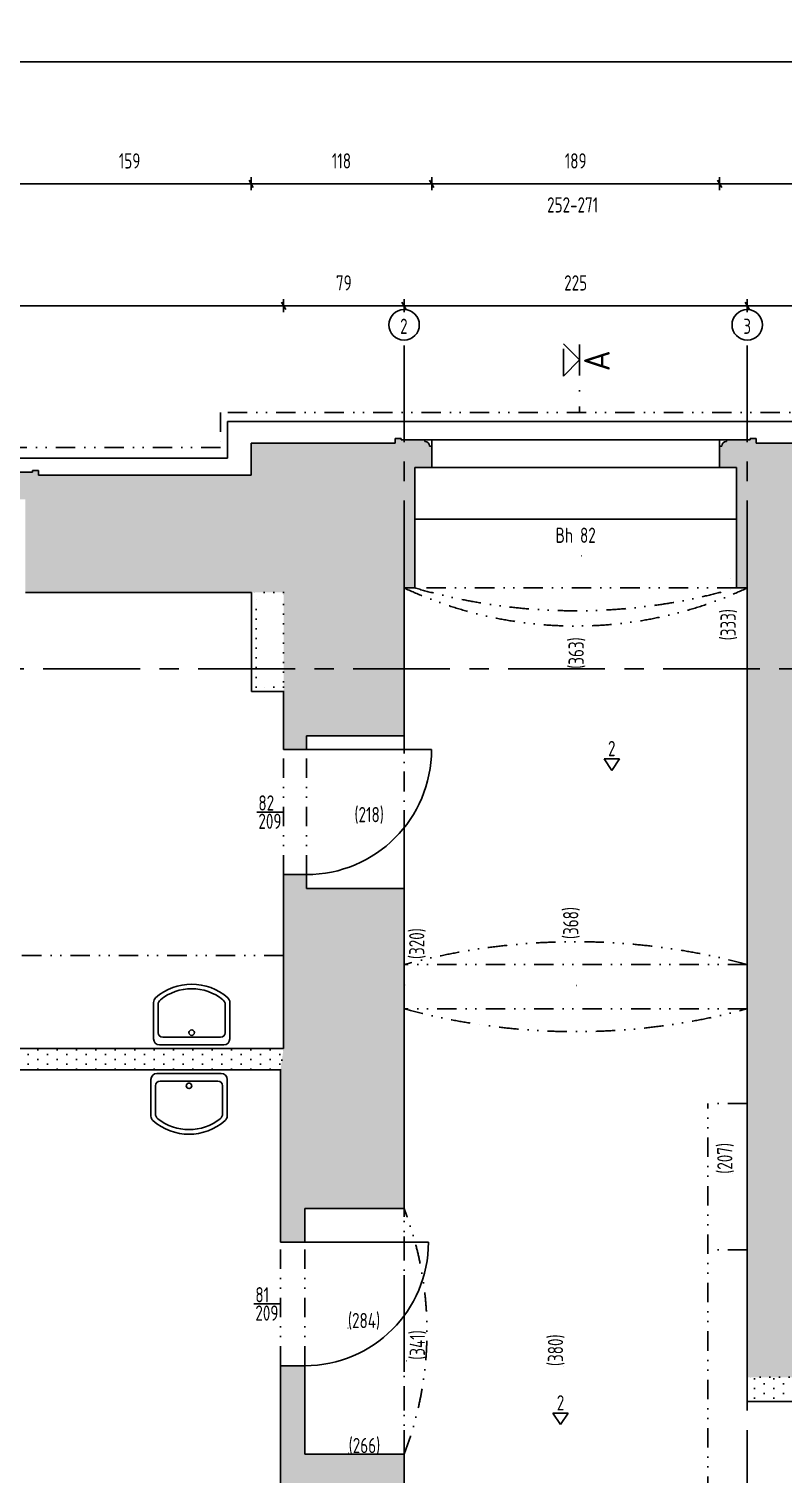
# Model space of a CAD drawing. Header units: centimetres. Extents: x -147 to 196535, y -264 to 83836.
# Drawn here: x 28893 to 38782, y 40913 to 59866 of the extents above; entities that cross this region are included whole.
import ezdxf
from ezdxf.enums import TextEntityAlignment as Align

# ---------------------------------------------------------------- set-up
doc = ezdxf.new("R2010")
doc.units = ezdxf.units.CM
doc.header["$LTSCALE"] = 20
doc.header["$PDMODE"] = 2
for name, pattern in [('GETRENNT', [31.75, 12.7, -6.35, 0, -6.35, 0, -6.35]), ('MITTE', [50.8, 31.75, -6.35, 6.35, -6.35]), ('PUNKT', [6.35, 0, -6.35]), ('STRICHPUNKTX2', [50.8, 25.4, -12.7, 0, -12.7])]:
    doc.linetypes.add(name, pattern=pattern)
for name, color, linetype in [('Bemassung', 134, 'Continuous'), ('VBW.Abgelotet', 6, 'GETRENNT'), ('VBW.AbgelotetUmgeklappt', 252, 'GETRENNT'), ('VBW.Achsen', 244, 'MITTE'), ('VBW.Ansicht', 3, 'Continuous'), ('VBW.HoeheAbsolut', 142, 'Continuous'), ('VBW.HoeheRelativ', 2, 'Continuous'), ('VBW.Sanitaer', 4, 'Continuous'), ('VBW.Schnitt', 7, 'Continuous'), ('VBW.SchnittTrockenbau', 42, 'Continuous'), ('VBW.Schraffur', 9, 'Continuous'), ('VBW.Text', 84, 'Continuous'), ('VBW.Tuer', 4, 'Continuous'), ('VBW.Verlauf', 2, 'PUNKT'), ('VBW.Vertikalschnittlinie', 12, 'STRICHPUNKTX2')]:
    doc.layers.add(name, color=color, linetype=linetype)
doc.styles.add('VBWText', font='isocp.shx', dxfattribs={"width": 0.8})
doc.dimstyles.new('M50BR', dxfattribs={"dimtxt": 10, "dimasz": 0.5, "dimexe": 2, "dimexo": 0, "dimgap": 10, "dimtad": 4, "dimdec": 0, "dimdsep": 46, "dimtxsty": 'VBWText', "dimblk": 'BemVBW', "dimcen": 2, "dimse1": 1, "dimse2": 1, "dimclrd": 134, "dimclre": 40, "dimclrt": 134, "dimadec": 0, "dimazin": 0, "dimtfac": 1.428571, "dimtdec": 0, "dimtix": 1, "dimtmove": 2, "dimatfit": 3, "dimldrblk": 'NONE', "dimfxl": 1, "dimtvp": 1.428571, "dimtolj": 1, "dimarcsym": 0})
pattern_1 = [(90, (-7744151.96, 15768824.58), (-126.9999996, 63.4999998), [0, -126.9999996])]

# ---------------------------------------------------------------- blocks, each defined once
blk = doc.blocks.new('Waschbecken')
for p, q in [((-25, 7.99), (-25, -15.91)), ((-22, 6.59), (-22, -11.91)), ((22, -11.91), (22, 6.59)), ((25, -15.91), (25, 7.99)), ((-19, -14.91), (19, -14.91)), ((-21, -19.91), (21, -19.91))]:
    blk.add_line(p, q)
blk.add_circle((0, -11.86), 1.81)
for centre, radius, start, end in [((0, -15.91), 35.82, 48.69723, 131.30277), ((-21, 7.99), 4, 131.30277, 180), ((-18, 6.59), 4, 128.65616, 180), ((0, -15.91), 32.82, 51.34384, 128.65616), ((18, 6.59), 4, 0, 51.34384), ((21, 7.99), 4, 0, 48.69723), ((-21, -15.91), 4, 180, 270), ((-19, -11.91), 3, 180, 270), ((19, -11.91), 3, 270, 0), ((21, -15.91), 4, 270, 0)]:
    blk.add_arc(centre, radius, start, end)
blk = doc.blocks.new('HoeKote')
for p, q in [((-1.01, 1.5), (1.01, 1.5)), ((-1.01, 1.5), (0, 0)), ((1.01, 1.5), (0, 0))]:
    blk.add_line(p, q)
at = {"style": 'VBWText', "width": 0.8}
blk.add_attdef('HOEHE', text='', height=2, rotation=0.1, dxfattribs=at).set_placement((0, 2.86), align=Align.MIDDLE)
blk = doc.blocks.new('BemVBW')
at = {"layer": 'Bemassung'}
for p, q in [((2.8, -4.9), (-2.8, 4.9)), ((-1.1, 0), (1.1, 0))]:
    blk.add_line(p, q, dxfattribs=at)
at = {"layer": 'Bemassung', "color": 4}
blk.add_line((0, 8.5), (0, -8.5), dxfattribs=at)
blk = doc.blocks.new('*D240')
at = {"layer": 'Bemassung', "color": 134, "lineweight": -2, "transparency": 16777216}
blk.add_line((22365, 56235), (32222, 56235), dxfattribs=at)
at = {"layer": 'Defpoints', "color": 0, "transparency": 16777216}
for p in [(32232, 56235), (22355, 52475), (32232, 52475)]:
    blk.add_point(p, dxfattribs=at)
at = {"layer": 'Bemassung', "color": 134, "lineweight": -2, "transparency": 16777216, "xscale": 9.999999971459891, "yscale": 9.999999971459891, "zscale": 9.999999971459891, "rotation": 180}
blk.add_blockref('BemVBW', (22355, 56235), dxfattribs=at)
at = {"layer": 'Bemassung', "color": 134, "lineweight": -2, "transparency": 16777216, "xscale": 9.999999971459891, "yscale": 9.999999971459891, "zscale": 9.999999971459891}
blk.add_blockref('BemVBW', (32232, 56235), dxfattribs=at)
at = {"layer": 'Bemassung', "color": 134, "transparency": 16777216, "insert": (27294, 56535), "char_height": 200, "attachment_point": 5, "style": 'VBWText'}
blk.add_mtext('\\A1;494', dxfattribs=at)
blk = doc.blocks.new('_None')
blk = doc.blocks.new('*D241')
at = {"layer": 'Bemassung', "color": 134, "lineweight": -2, "transparency": 16777216}
blk.add_line((32242, 56235), (33802, 56235), dxfattribs=at)
at = {"layer": 'Defpoints', "color": 0, "transparency": 16777216}
for p in [(33812, 56235), (33812, 52535), (32232, 52475)]:
    blk.add_point(p, dxfattribs=at)
at = {"layer": 'Bemassung', "color": 134, "lineweight": -2, "transparency": 16777216, "xscale": 9.999999971459891, "yscale": 9.999999971459891, "zscale": 9.999999971459891, "rotation": 180}
blk.add_blockref('BemVBW', (32232, 56235), dxfattribs=at)
at = {"layer": 'Bemassung', "color": 134, "lineweight": -2, "transparency": 16777216, "xscale": 9.999999971459891, "yscale": 9.999999971459891, "zscale": 9.999999971459891}
blk.add_blockref('BemVBW', (33812, 56235), dxfattribs=at)
at = {"layer": 'Bemassung', "color": 134, "transparency": 16777216, "insert": (33022, 56535), "char_height": 200, "attachment_point": 5, "style": 'VBWText'}
blk.add_mtext('\\A1;79', dxfattribs=at)
blk = doc.blocks.new('*D242')
at = {"layer": 'Bemassung', "color": 134, "lineweight": -2, "transparency": 16777216}
blk.add_line((33822, 56235), (38302, 56235), dxfattribs=at)
at = {"layer": 'Defpoints', "color": 0, "transparency": 16777216}
for p in [(38312, 56235), (33812, 52535), (38312, 52535)]:
    blk.add_point(p, dxfattribs=at)
at = {"layer": 'Bemassung', "color": 134, "lineweight": -2, "transparency": 16777216, "xscale": 9.999999971459891, "yscale": 9.999999971459891, "zscale": 9.999999971459891, "rotation": 180}
blk.add_blockref('BemVBW', (33812, 56235), dxfattribs=at)
at = {"layer": 'Bemassung', "color": 134, "lineweight": -2, "transparency": 16777216, "xscale": 9.999999971459891, "yscale": 9.999999971459891, "zscale": 9.999999971459891}
blk.add_blockref('BemVBW', (38312, 56235), dxfattribs=at)
at = {"layer": 'Bemassung', "color": 134, "transparency": 16777216, "insert": (36062, 56535), "char_height": 200, "attachment_point": 5, "style": 'VBWText'}
blk.add_mtext('\\A1;225', dxfattribs=at)
blk = doc.blocks.new('*D243')
at = {"layer": 'Bemassung', "color": 134, "lineweight": -2, "transparency": 16777216}
blk.add_line((38322, 56235), (39870, 56235), dxfattribs=at)
at = {"layer": 'Defpoints', "color": 0, "transparency": 16777216}
for p in [(39880, 56235), (38312, 52535), (39880, 52535)]:
    blk.add_point(p, dxfattribs=at)
at = {"layer": 'Bemassung', "color": 134, "lineweight": -2, "transparency": 16777216, "xscale": 9.999999971459891, "yscale": 9.999999971459891, "zscale": 9.999999971459891, "rotation": 180}
blk.add_blockref('BemVBW', (38312, 56235), dxfattribs=at)
at = {"layer": 'Bemassung', "color": 134, "lineweight": -2, "transparency": 16777216, "xscale": 9.999999971459891, "yscale": 9.999999971459891, "zscale": 9.999999971459891}
blk.add_blockref('BemVBW', (39880, 56235), dxfattribs=at)
at = {"layer": 'Bemassung', "color": 134, "transparency": 16777216, "insert": (39096, 56535), "char_height": 200, "attachment_point": 5, "style": 'VBWText'}
blk.add_mtext('\\A1;78', dxfattribs=at)
blk = doc.blocks.new('*D267')
at = {"layer": 'Bemassung', "color": 134, "lineweight": -2, "transparency": 16777216}
blk.add_line((28629, 57835), (31797, 57835), dxfattribs=at)
at = {"layer": 'Defpoints', "color": 0, "transparency": 16777216}
for p in [(31807, 57835), (31807, 54435), (28619, 53975)]:
    blk.add_point(p, dxfattribs=at)
at = {"layer": 'Bemassung', "color": 134, "lineweight": -2, "transparency": 16777216, "xscale": 9.999999971459891, "yscale": 9.999999971459891, "zscale": 9.999999971459891, "rotation": 180}
blk.add_blockref('BemVBW', (28619, 57835), dxfattribs=at)
at = {"layer": 'Bemassung', "color": 134, "lineweight": -2, "transparency": 16777216, "xscale": 9.999999971459891, "yscale": 9.999999971459891, "zscale": 9.999999971459891}
blk.add_blockref('BemVBW', (31807, 57835), dxfattribs=at)
at = {"layer": 'Bemassung', "color": 134, "transparency": 16777216, "insert": (30213, 58135), "char_height": 200, "attachment_point": 5, "style": 'VBWText'}
blk.add_mtext('\\A1;159', dxfattribs=at)
blk = doc.blocks.new('*D268')
at = {"layer": 'Bemassung', "color": 134, "lineweight": -2, "transparency": 16777216}
blk.add_line((31817, 57835), (34165, 57835), dxfattribs=at)
at = {"layer": 'Defpoints', "color": 0, "transparency": 16777216}
for p in [(34175, 57835), (31807, 54435), (34175, 54475)]:
    blk.add_point(p, dxfattribs=at)
at = {"layer": 'Bemassung', "color": 134, "lineweight": -2, "transparency": 16777216, "xscale": 9.999999971459891, "yscale": 9.999999971459891, "zscale": 9.999999971459891, "rotation": 180}
blk.add_blockref('BemVBW', (31807, 57835), dxfattribs=at)
at = {"layer": 'Bemassung', "color": 134, "lineweight": -2, "transparency": 16777216, "xscale": 9.999999971459891, "yscale": 9.999999971459891, "zscale": 9.999999971459891}
blk.add_blockref('BemVBW', (34175, 57835), dxfattribs=at)
at = {"layer": 'Bemassung', "color": 134, "transparency": 16777216, "insert": (32991, 58135), "char_height": 200, "attachment_point": 5, "style": 'VBWText'}
blk.add_mtext('\\A1;118', dxfattribs=at)
blk = doc.blocks.new('*D269')
at = {"layer": 'Bemassung', "color": 134, "lineweight": -2, "transparency": 16777216}
blk.add_line((34185, 57835), (37939, 57835), dxfattribs=at)
at = {"layer": 'Defpoints', "color": 0, "transparency": 16777216}
for p in [(37949, 57835), (34175, 54475), (37949, 54475)]:
    blk.add_point(p, dxfattribs=at)
at = {"layer": 'Bemassung', "color": 134, "lineweight": -2, "transparency": 16777216, "xscale": 9.999999971459891, "yscale": 9.999999971459891, "zscale": 9.999999971459891, "rotation": 180}
blk.add_blockref('BemVBW', (34175, 57835), dxfattribs=at)
at = {"layer": 'Bemassung', "color": 134, "lineweight": -2, "transparency": 16777216, "xscale": 9.999999971459891, "yscale": 9.999999971459891, "zscale": 9.999999971459891}
blk.add_blockref('BemVBW', (37949, 57835), dxfattribs=at)
at = {"layer": 'Bemassung', "color": 134, "transparency": 16777216, "insert": (36062, 58135), "char_height": 200, "attachment_point": 5, "style": 'VBWText'}
blk.add_mtext('\\A1;189', dxfattribs=at)
blk = doc.blocks.new('*D270')
at = {"layer": 'Bemassung', "color": 134, "lineweight": -2, "transparency": 16777216}
blk.add_line((37959, 57835), (40237, 57835), dxfattribs=at)
at = {"layer": 'Defpoints', "color": 0, "transparency": 16777216}
for p in [(40247, 57835), (37949, 54475), (40247, 54435)]:
    blk.add_point(p, dxfattribs=at)
at = {"layer": 'Bemassung', "color": 134, "lineweight": -2, "transparency": 16777216, "xscale": 9.999999971459891, "yscale": 9.999999971459891, "zscale": 9.999999971459891, "rotation": 180}
blk.add_blockref('BemVBW', (37949, 57835), dxfattribs=at)
at = {"layer": 'Bemassung', "color": 134, "lineweight": -2, "transparency": 16777216, "xscale": 9.999999971459891, "yscale": 9.999999971459891, "zscale": 9.999999971459891}
blk.add_blockref('BemVBW', (40247, 57835), dxfattribs=at)
at = {"layer": 'Bemassung', "color": 134, "transparency": 16777216, "insert": (39098, 58135), "char_height": 200, "attachment_point": 5, "style": 'VBWText'}
blk.add_mtext('\\A1;115', dxfattribs=at)
blk = doc.blocks.new('*D311')
at = {"layer": 'Bemassung', "color": 134, "lineweight": -2, "transparency": 16777216}
blk.add_line((173619, 59435), (20597, 59435), dxfattribs=at)
at = {"layer": 'Defpoints', "color": 0, "transparency": 16777216}
for p in [(20587, 59435), (173629, 54217), (20587, 54135)]:
    blk.add_point(p, dxfattribs=at)
at = {"layer": 'Bemassung', "color": 134, "lineweight": -2, "transparency": 16777216, "xscale": 9.999999971459891, "yscale": 9.999999971459891, "zscale": 9.999999971459891, "rotation": 180}
blk.add_blockref('BemVBW', (20587, 59435), dxfattribs=at)
at = {"layer": 'Bemassung', "color": 134, "lineweight": -2, "transparency": 16777216, "xscale": 9.999999971459891, "yscale": 9.999999971459891, "zscale": 9.999999971459891}
blk.add_blockref('BemVBW', (173629, 59435), dxfattribs=at)
at = {"layer": 'Bemassung', "color": 134, "transparency": 16777216, "insert": (97108, 59735), "char_height": 200, "attachment_point": 5, "style": 'VBWText'}
blk.add_mtext('\\A1;7652', dxfattribs=at)

msp = doc.modelspace()

# ---------------------------------------------------------------- hatches: boundary and pattern name
at = {"layer": 'VBW.Schraffur'}
h = msp.add_hatch(color=256, dxfattribs=at)
h.dxf.hatch_style = 1
h.paths.add_polyline_path([(33952.1, 54114.8), (34175.5, 54114.8), (34175.5, 54394.8), (34145.5, 54394.8, 0.4142136), (34085.5, 54454.8), (34085.5, 54474.8), (33775.5, 54474.8), (33775.5, 54494.8), (33695.5, 54494.8), (33695.5, 54434.8), (31806.7, 54434.8), (31806.7, 54014.8), (29018.9, 54014.8), (29018.9, 54074.8), (28938.9, 54074.8), (28938.9, 54054.8), (28708.9, 54054.8), (28708.9, 54034.8, 0.4142136), (28648.9, 53974.8), (28618.9, 53974.8), (28618.9, 53694.8), (28847.1, 53694.8), (28847.1, 52474.8), (31812.1, 52474.8), (32232.1, 52474.8), (32232.1, 51174.8), (32232.1, 50414.8), (32532.1, 50414.8), (32532.1, 50594.8), (33812.1, 50594.8), (33812.1, 52534.8), (33952.1, 52534.8)])
h = msp.add_hatch(color=256, dxfattribs=at)
h.dxf.hatch_style = 1
h.paths.add_polyline_path([(43259.6, 53694.8), (43467.7, 53694.8), (43467.7, 53974.8), (43437.7, 53974.8, 0.4142136), (43377.7, 54034.8), (43377.7, 54054.8), (43147.7, 54054.8), (43147.7, 54074.8), (43067.7, 54074.8), (43067.7, 54014.8), (40246.7, 54014.8), (40246.7, 54434.8), (38428.8, 54434.8), (38428.8, 54494.8), (38348.8, 54494.8), (38348.8, 54474.8), (38038.8, 54474.8), (38038.8, 54454.8, 0.4142136), (37978.8, 54394.8), (37948.8, 54394.8), (37948.8, 54114.8), (38172.1, 54114.8), (38172.1, 52534.8), (38312.1, 52534.8), (38312.1, 42183.4), (39879.6, 42183.4), (39879.6, 52494.8), (43259.6, 52494.8)])
h = msp.add_hatch(dxfattribs=at)
h.set_pattern_fill('DOTS', color=42, scale=4, angle=-61.71788)
h.set_pattern_definition(pattern_1)
h.paths.add_polyline_path([(32232.1, 51234.8), (31872.1, 51234.8), (31872.1, 52474.8), (31812.1, 52474.8), (31812.1, 51174.8), (32232.1, 51174.8)])
h = msp.add_hatch(color=256, dxfattribs=at)
h.dxf.hatch_style = 1
h.paths.add_polyline_path([(33812.1, 48594.8), (32532.1, 48594.8), (32532.1, 48774.8), (32232.1, 48774.8), (32232.1, 46494.8), (32192.1, 46214.8), (32192.1, 43954.8), (32512.1, 43954.8), (32512.1, 44394.8), (33812.1, 44394.8)])
h = msp.add_hatch(dxfattribs=at)
h.set_pattern_fill('DOTS', color=42, scale=4, angle=-61.71788)
h.set_pattern_definition(pattern_1)
h.paths.add_polyline_path([(32232.1, 46494.8), (22355.1, 46494.8), (22355.1, 46214.8), (32192.1, 46214.8)])
h = msp.add_hatch(color=256, dxfattribs=at)
h.dxf.hatch_style = 1
h.paths.add_polyline_path([(33812.1, 41174.8), (32512.1, 41174.8), (32512.1, 42334.8), (32192.1, 42334.8), (32192.1, 40434.8), (32192.1, 37814.8), (32192.1, 36674.8), (32492.1, 36674.8), (32492.1, 36994.8), (33812.1, 36994.8)])
h = msp.add_hatch(dxfattribs=at)
h.set_pattern_fill('DOTS', color=42, scale=4, angle=-61.71788)
h.set_pattern_definition(pattern_1)
h.paths.add_polyline_path([(44479.6, 42183.4), (39879.6, 42183.4), (38312.1, 42183.4), (38312.1, 41863.4), (44479.6, 41863.4)])

# ---------------------------------------------------------------- linework, layer by layer
at = {"layer": 'VBW.Abgelotet'}
for p, q in [((40646.7, 54834.8), (31406.7, 54834.8)), ((31406.7, 54834.8), (31406.7, 54374.8)), ((31406.7, 54374.8), (22786.7, 54374.8)), ((38172.1, 52534.8), (33952.1, 52534.8)), ((33812.1, 48594.8), (33812.1, 50594.8)), ((32232.1, 48774.8), (32232.1, 50414.8)), ((32532.1, 48774.8), (32532.1, 50414.8)), ((32232.1, 47714.8), (22355.1, 47714.8)), ((38312.1, 47594.8), (33812.1, 47594.8)), ((38312.1, 47014.8), (33812.1, 47014.8)), ((37796.6, 33003.4), (37796.6, 45774.8)), ((38312.1, 45774.8), (37796.6, 45774.8)), ((33812.1, 41174.8), (33812.1, 44394.8)), ((32192.1, 42334.8), (32192.1, 43954.8)), ((32512.1, 42334.8), (32512.1, 43954.8)), ((38312.1, 43854.8), (37796.6, 43854.8))]:
    msp.add_line(p, q, dxfattribs=at)
at = {"layer": 'VBW.AbgelotetUmgeklappt'}
for centre, radius, start, end in [((36062.1, 57347.3), 5312.5, 244.94238, 295.05762), ((36062.1, 59804.9), 7570.2, 253.81583, 286.18417), ((36062.1, 39307.3), 8587.5, 74.81071, 105.18929), ((36062.1, 55320.1), 8604.7, 254.84186, 285.15814), ((29642, 42784.8), 4470.2, 338.88964, 21.11036)]:
    msp.add_arc(centre, radius, start, end, dxfattribs=at)
at = {"layer": 'VBW.Achsen', "ltscale": 2}
for p, q in [((33812.1, 1612.9), (33812.1, 55784.5)), ((38312.1, 1612.9), (38312.1, 55784.5)), ((174622.3, 51474.8), (19455.7, 51474.8))]:
    msp.add_line(p, q, dxfattribs=at)
at = {"layer": 'VBW.Achsen', "linetype": 'Continuous', "ltscale": 2}
for centre in [(33812.1, 55984.5), (38312.1, 55984.5)]:
    msp.add_circle(centre, 200, dxfattribs=at)
at = {"layer": 'VBW.Ansicht'}
for p, q in [((31498.7, 54718.2), (40598.7, 54718.2)), ((31498.7, 54718.2), (31498.7, 54238.2)), ((34175.5, 54474.8), (34085.5, 54474.8)), ((37948.8, 54474.8), (34175.5, 54474.8)), ((34175.5, 54394.8), (34175.5, 54474.8)), ((37948.8, 54394.8), (37948.8, 54474.8)), ((37948.8, 54474.8), (38038.8, 54474.8)), ((31498.7, 54238.2), (22778.7, 54238.2)), ((37948.8, 54114.8), (34175.5, 54114.8)), ((38172.1, 53434.8), (33952.1, 53434.8))]:
    msp.add_line(p, q, dxfattribs=at)
at = {"layer": 'VBW.HoeheRelativ'}
for p in [(36136.3, 52956.3), (38096.1, 52652.9), (33161.4, 49461.7), (33817.3, 47326.8), (36070.3, 47320.7), (38117.3, 44851.4), (33076.1, 42826.9), (33842.6, 42398.1), (35897, 42329.4), (33085.7, 41187.5)]:
    msp.add_point(p, dxfattribs=at)
at = {"layer": 'VBW.Schnitt'}
for p, q in [((33695.5, 54434.8), (31806.7, 54434.8)), ((31806.7, 54434.8), (31806.7, 54014.8)), ((33695.5, 54494.8), (33775.5, 54494.8)), ((33695.5, 54434.8), (33695.5, 54494.8)), ((33775.5, 54474.8), (33775.5, 54494.8)), ((33775.5, 54474.8), (34085.5, 54474.8)), ((34085.5, 54454.8), (34085.5, 54474.8)), ((38348.8, 54474.8), (38038.8, 54474.8)), ((38038.8, 54454.8), (38038.8, 54474.8)), ((38428.8, 54494.8), (38348.8, 54494.8)), ((38348.8, 54474.8), (38348.8, 54494.8)), ((38428.8, 54434.8), (38428.8, 54494.8)), ((40246.7, 54434.8), (38428.8, 54434.8)), ((34145.5, 54394.8), (34175.5, 54394.8)), ((34175.5, 54394.8), (34175.5, 54114.8)), ((37948.8, 54394.8), (37948.8, 54114.8)), ((37978.8, 54394.8), (37948.8, 54394.8)), ((28938.9, 54054.8), (28708.9, 54054.8)), ((29018.9, 54074.8), (28938.9, 54074.8)), ((28938.9, 54054.8), (28938.9, 54074.8)), ((29018.9, 54014.8), (29018.9, 54074.8)), ((33952.1, 52534.8), (33952.1, 54114.8)), ((33952.1, 54114.8), (34175.5, 54114.8)), ((38172.1, 54114.8), (37948.8, 54114.8)), ((38172.1, 52534.8), (38172.1, 54114.8)), ((31806.7, 54014.8), (29018.9, 54014.8)), ((33812.1, 50594.8), (33812.1, 52534.8)), ((33952.1, 52534.8), (33812.1, 52534.8)), ((38172.1, 52534.8), (38312.1, 52534.8)), ((38312.1, 52534.8), (38312.1, 42183.4)), ((28847.1, 52474.8), (31812.1, 52474.8)), ((32232.1, 50414.8), (32232.1, 51174.8)), ((33812.1, 50594.8), (32532.1, 50594.8)), ((32532.1, 50414.8), (32532.1, 50594.8)), ((32532.1, 50414.8), (32232.1, 50414.8)), ((32532.1, 48774.8), (32232.1, 48774.8)), ((32232.1, 48774.8), (32232.1, 46494.8)), ((32532.1, 48594.8), (32532.1, 48774.8)), ((33812.1, 48594.8), (32532.1, 48594.8)), ((33812.1, 44394.8), (33812.1, 48594.8)), ((32192.1, 43954.8), (32192.1, 46214.8)), ((33812.1, 44394.8), (32512.1, 44394.8)), ((32512.1, 43954.8), (32512.1, 44394.8)), ((32512.1, 43954.8), (32192.1, 43954.8)), ((32512.1, 42334.8), (32192.1, 42334.8)), ((32192.1, 42334.8), (32192.1, 40434.8)), ((32512.1, 42334.8), (32512.1, 41174.8)), ((33812.1, 41174.8), (32512.1, 41174.8)), ((33812.1, 36994.8), (33812.1, 41174.8))]:
    msp.add_line(p, q, dxfattribs=at)
for centre, start, end in [((34085.5, 54394.8), 0, 90), ((38038.8, 54394.8), 90, 180)]:
    msp.add_arc(centre, 60, start, end, dxfattribs=at)
at = {"layer": 'VBW.SchnittTrockenbau'}
for p, q in [((31812.1, 51174.8), (31812.1, 52474.8)), ((32232.1, 51174.8), (31812.1, 51174.8)), ((32232.1, 46494.8), (22355.1, 46494.8)), ((32192.1, 46214.8), (22355.1, 46214.8)), ((38312.1, 41863.4), (38312.1, 42183.4)), ((44479.6, 41863.4), (38312.1, 41863.4))]:
    msp.add_line(p, q, dxfattribs=at)
at = {"layer": 'VBW.Text'}
for p, q in [((31882.1, 49594.8), (32232.1, 49594.8)), ((31842.1, 43144.8), (32192.1, 43144.8))]:
    msp.add_line(p, q, dxfattribs=at)
at = {"layer": 'VBW.Tuer'}
for p, q in [((32532.1, 50414.8), (34172.1, 50414.8)), ((32512.1, 43954.8), (34132.1, 43954.8))]:
    msp.add_line(p, q, dxfattribs=at)
for centre, radius in [((32532.1, 50414.8), 1640), ((32512.1, 43954.8), 1620)]:
    msp.add_arc(centre, radius, 270, 0, dxfattribs=at)
at = {"layer": 'VBW.Verlauf'}
for p, q in [((32232.1, 52474.8), (31812.1, 52474.8)), ((31872.1, 51234.8), (31872.1, 52474.8)), ((32232.1, 51174.8), (32232.1, 52474.8)), ((32232.1, 51234.8), (31872.1, 51234.8)), ((32192.1, 46214.8), (32232.1, 46494.8)), ((39879.6, 42183.4), (38312.1, 42183.4))]:
    msp.add_line(p, q, dxfattribs=at)
at = {"layer": 'VBW.Vertikalschnittlinie', "ltscale": 0.7}
for p, q in [((35901.7, 55313.9), (35901.7, 55735.8)), ((36112.6, 55524.8), (35901.7, 55735.8)), ((35901.7, 55313.9), (36112.6, 55524.8))]:
    msp.add_line(p, q, dxfattribs=at)
at = {"layer": 'VBW.Vertikalschnittlinie', "ltscale": 0.8}
msp.add_line((36112.6, 55727.3), (36112.6, 54834.8), dxfattribs=at)

# ---------------------------------------------------------------- block references
at = {"layer": 'VBW.HoeheAbsolut', "xscale": 99.99999971459891, "yscale": 99.99999971459891, "zscale": 99.99999971459891, "rotation": 0.2821206841935772}
for p in [(36536.5, 50142), (35864.9, 41561.3)]:
    msp.add_blockref('HoeKote', p, dxfattribs=at).add_auto_attribs({'HOEHE': '2'})
at = {"layer": 'VBW.Sanitaer', "xscale": 19.99999994291978, "yscale": 19.99999994291978, "zscale": 19.99999994291978}
msp.add_blockref('Waschbecken', (31027.2, 46939.3), dxfattribs=at)
at = {"layer": 'VBW.Sanitaer', "xscale": 19.99999994291978, "yscale": 19.99999994291978, "zscale": 19.99999994291978, "rotation": 180.0000000000377}
msp.add_blockref('Waschbecken', (30992.3, 45768.2), dxfattribs=at)

# ---------------------------------------------------------------- texts
at = {"layer": 'Bemassung', "style": 'VBWText', "width": 0.8}
msp.add_text('252-271', height=200, rotation=0, dxfattribs=at).set_placement((35688, 57458.2))
at = {"layer": 'VBW.Achsen', "ltscale": 2, "style": 'VBWText', "width": 0.8}
for s, p in [('2', (33760.2, 55866)), ('3', (38260.2, 55866))]:
    msp.add_text(s, height=200, rotation=0, dxfattribs=at).set_placement(p)
at = {"layer": 'VBW.HoeheRelativ', "style": 'VBWText', "width": 0.8}
msp.add_text('Bh 82', height=200, dxfattribs=at).set_placement((36062.1, 53225.2), align=Align.MIDDLE_CENTER)
for s, p in [('(333)', (38160.6, 51847)), ('(363)', (36168.5, 51473.4)), ('(368)', (36097.4, 47929.2)), ('(320)', (34078.2, 47667)), ('(207)', (38117.3, 44851.4)), ('(341)', (34086.1, 42411.6)), ('(380)', (35897, 42329.4))]:
    msp.add_text(s, height=200, rotation=90, dxfattribs=at).set_placement(p)
for s, p in [('(218)', (33161.4, 49461.7)), ('(284)', (33076.1, 42826.9)), ('(266)', (33085.7, 41187.5))]:
    msp.add_text(s, height=200, dxfattribs=at).set_placement(p)
at = {"layer": 'VBW.Text', "style": 'VBWText', "width": 0.8}
for s, p in [('82', (31902.1, 49614.8)), ('209', (31902.1, 49374.8)), ('81', (31862.1, 43164.8)), ('209', (31862.1, 42924.8))]:
    msp.add_text(s, height=200, rotation=0, dxfattribs=at).set_placement(p)
at = {"layer": 'VBW.Vertikalschnittlinie', "ltscale": 0.7, "style": 'VBWText'}
msp.add_text('A', height=337.5, rotation=90, dxfattribs=at).set_placement((36340.9, 55513.5), align=Align.MIDDLE)

# ---------------------------------------------------------------- dimensions: what is measured, and where the dimension line sits
at = {"layer": 'Bemassung'}
for base, p1, p2, picture, middle in [((20586.7, 59434.8), (173629.2, 54217.3), (20586.7, 54134.8), '*D311', (97108, 59734.8)), ((31806.7, 57834.8), (28618.9, 53974.8), (31806.7, 54434.8), '*D267', (30212.8, 58134.8)), ((34175.5, 57834.8), (31806.7, 54434.8), (34175.5, 54474.8), '*D268', (32991.1, 58134.8)), ((37948.8, 57834.8), (34175.5, 54474.8), (37948.8, 54474.8), '*D269', (36062.1, 58134.8)), ((40246.7, 57834.8), (37948.8, 54474.8), (40246.7, 54434.8), '*D270', (39097.7, 58134.8)), ((32232.1, 56234.8), (22355.1, 52474.8), (32232.1, 52474.8), '*D240', (27293.6, 56534.8)), ((33812.1, 56234.8), (32232.1, 52474.8), (33812.1, 52534.8), '*D241', (33022.1, 56534.8)), ((38312.1, 56234.8), (33812.1, 52534.8), (38312.1, 52534.8), '*D242', (36062.1, 56534.8)), ((39879.6, 56234.8), (38312.1, 52534.8), (39879.6, 52534.8), '*D243', (39095.9, 56534.8))]:
    dim = msp.add_linear_dim(base=base, p1=p1, p2=p2, dimstyle='M50BR', override={"dimscale": 20, "dimlfac": 0.05}, dxfattribs=at)
    dim.commit()
    dim.dimension.update_dxf_attribs({"geometry": picture, "text_midpoint": middle})

doc.saveas('drawing.dxf')
